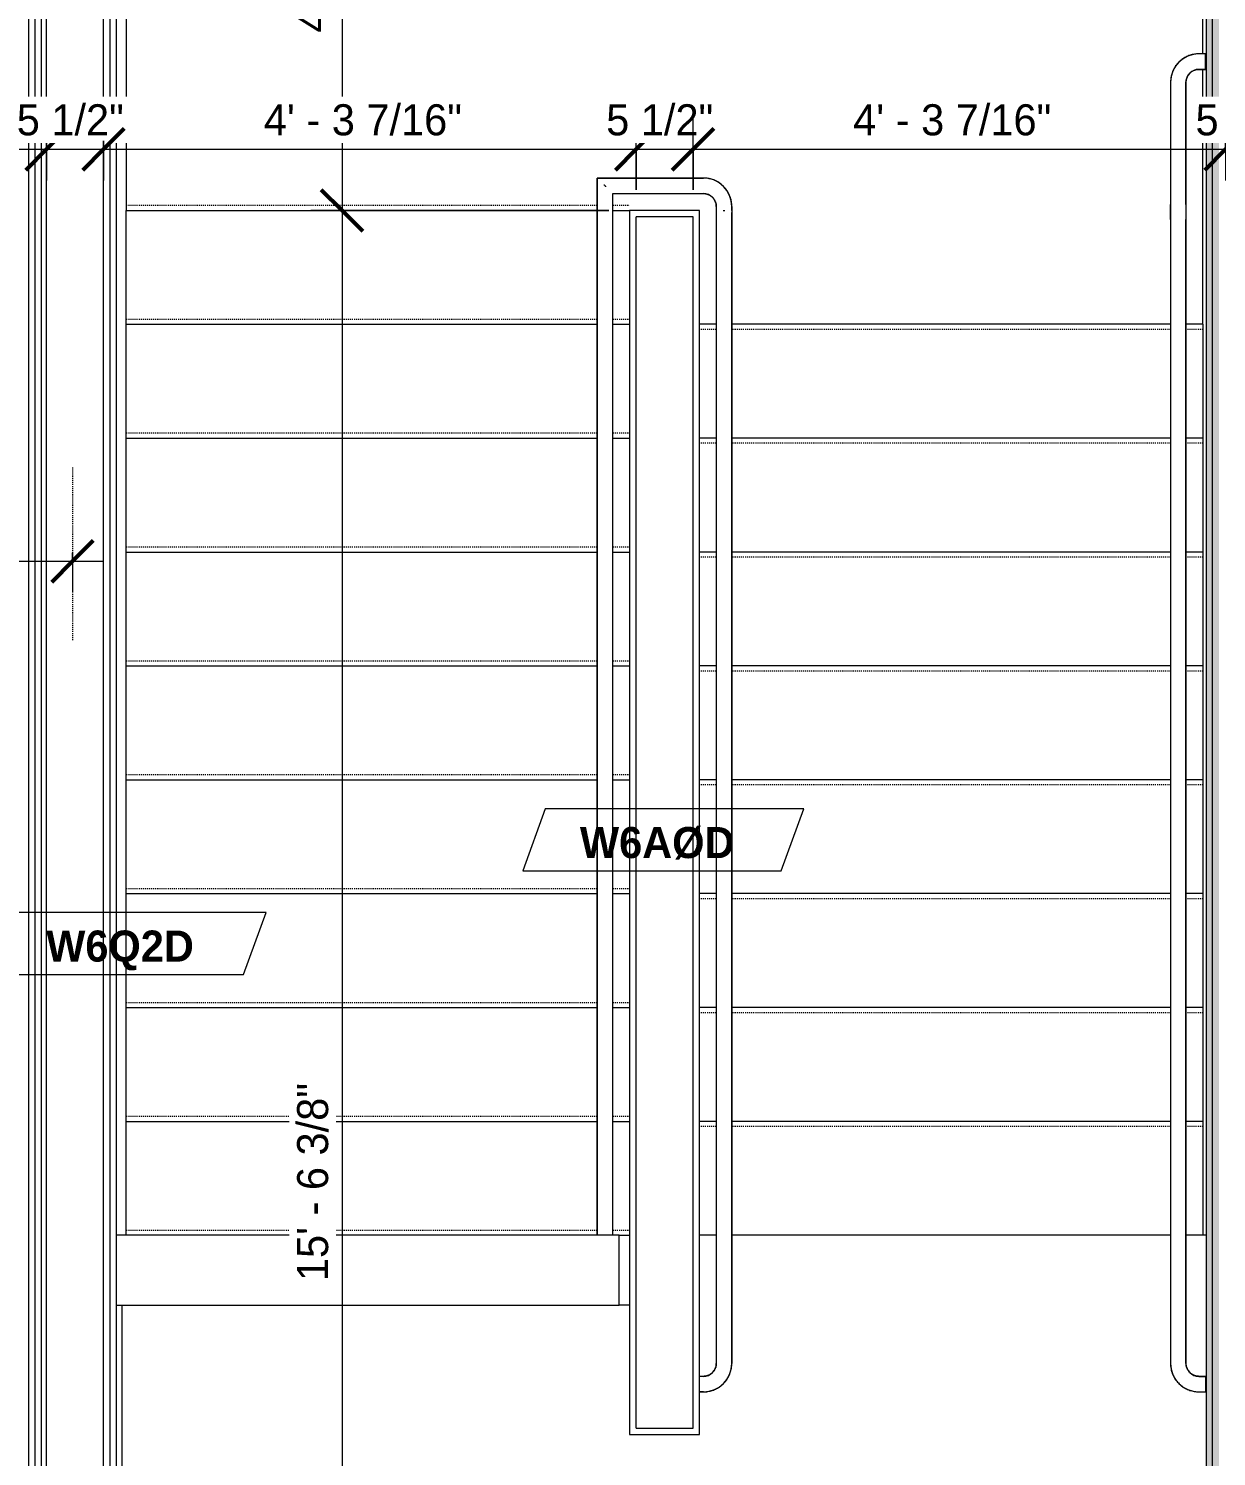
# Model space of a CAD drawing. Header units: inches. Extents: x -4058 to -1781, y 9814 to 12264.
# Drawn here: x -2641.7 to -2527, y 11908.8 to 12046.8 of the extents above; entities that cross this region are included whole.
import ezdxf

# ---------------------------------------------------------------- set-up
doc = ezdxf.new("R2010")
doc.units = ezdxf.units.IN
doc.header["$MEASUREMENT"] = 0
doc.linetypes.add('Dash 3_32_', pattern=[0.1875, 0.09375, -0.09375])
doc.linetypes.add('Overhead 1_16_', pattern=[0.101562, 0.0625, -0.039062])
for name, color, linetype, lineweight in [('0-1', 7, 'Continuous', 5), ('0-2', 7, 'Continuous', 9), ('A-ANNO-DIMS', 211, 'Continuous', 9), ('A-ANNO-DIMS-32', 211, 'Continuous', 9), ('A-DETL-1', 90, 'Dash 3_32_', 9), ('A-FLOR-1', 7, 'Continuous', 9), ('A-FLOR-HRAL-1', 7, 'Continuous', 9), ('A-WALL-1', 7, 'Continuous', 9), ('A-WALL-IDEN', 211, 'Continuous', 9), ('I-WALL-1', 1, 'Continuous', 18), ('I-WALL-2', 10, 'Continuous', 5), ('I-WALL-3', 7, 'Continuous', 9), ('Q-CASE-1', 7, 'Continuous', 9), ('S-STRS-1', 7, 'Continuous', 9), ('S-STRS-2', 7, 'Overhead 1_16_', 9)]:
    doc.layers.add(name, color=color, linetype=linetype, lineweight=lineweight)
doc.styles.add('Century Gothic', font='ufonts.com_century-gothic.ttf', dxfattribs={"height": 3})
doc.styles.add('Century Gothic_B', font='GOTHICB.TTF', dxfattribs={"height": 3})
doc.dimstyles.new('MARKETING_DIMENSION', dxfattribs={"dimscale": 12, "dimtxt": 3.132505, "dimasz": 0.333333, "dimexe": 0.25, "dimexo": 0.166667, "dimgap": 0.041667, "dimtad": 1, "dimdec": 4, "dimrnd": 0.0625, "dimzin": 3, "dimdsep": 46, "dimlunit": 4, "dimtxsty": 'Century Gothic', "dimblk1": 'OBLIQUE', "dimblk2": 'OBLIQUE', "dimsah": 1, "dimcen": 0.09, "dimdle": 0.25, "dimazin": 0, "dimtfac": 1, "dimtdec": 4, "dimtix": 1, "dimtmove": 0, "dimatfit": 3, "dimfxl": 1, "dimtvp": 1, "dimtfill": 1, "dimfrac": 2, "dimtolj": 1, "dimtzin": 0, "dimarcsym": 2})
doc.dimstyles.new('THE_DIMENSION_STRING_2', dxfattribs={"dimscale": 12, "dimtxt": 3.132505, "dimasz": 0.333333, "dimexe": 0.25, "dimexo": 0.166667, "dimgap": 0.041667, "dimtad": 1, "dimdec": 4, "dimrnd": 0.0625, "dimzin": 3, "dimdsep": 46, "dimlunit": 4, "dimtxsty": 'Century Gothic', "dimblk1": 'OBLIQUE', "dimblk2": 'OBLIQUE', "dimsah": 1, "dimcen": 0.09, "dimdle": 0.25, "dimazin": 0, "dimtfac": 1, "dimtdec": 4, "dimtix": 1, "dimtmove": 0, "dimatfit": 3, "dimfxl": 1, "dimtvp": 1, "dimtfill": 1, "dimfrac": 2, "dimtolj": 1, "dimtzin": 0, "dimarcsym": 2})
doc.dimstyles.new('THE_DIMENSION_STRING_4', dxfattribs={"dimscale": 12, "dimtxt": 3.132505, "dimasz": 0.333333, "dimexe": 0.25, "dimexo": 0.166667, "dimgap": 0.041667, "dimtad": 1, "dimdec": 4, "dimrnd": 0.0625, "dimzin": 3, "dimdsep": 46, "dimlunit": 4, "dimtxsty": 'Century Gothic', "dimblk1": 'OBLIQUE', "dimblk2": 'OBLIQUE', "dimsah": 1, "dimcen": 0.09, "dimdle": 0.25, "dimazin": 0, "dimtfac": 1, "dimtdec": 4, "dimtix": 1, "dimtmove": 0, "dimatfit": 3, "dimfxl": 1, "dimtvp": 1, "dimtfill": 1, "dimfrac": 2, "dimtolj": 1, "dimtzin": 0, "dimarcsym": 2})

# ---------------------------------------------------------------- blocks, each defined once
blk = doc.blocks.new('Top Rail Type - Top Rail_Internal_-2690360-UNITS PLANS - 3RD FLOOR')
at = {"layer": 'A-FLOR-HRAL-1'}
for p, q in [((-2586.81, 12032.31), (-2586.81, 12029.75)), ((-2576.56, 12032.31), (-2586.81, 12032.31)), ((-2585.31, 12029.75), (-2585.31, 12030.81)), ((-2585.31, 12030.81), (-2576.56, 12030.81)), ((-2586.81, 12029.1), (-2586.81, 11930.19)), ((-2585.31, 11930.19), (-2585.31, 12029.1)), ((-2575.31, 12029.56), (-2575.31, 12029.17)), ((-2575.31, 12028.98), (-2575.31, 12017.8)), ((-2573.81, 12029.17), (-2573.81, 12029.56)), ((-2573.81, 12017.8), (-2573.81, 12028.98)), ((-2575.31, 12017.8), (-2575.31, 11930.28)), ((-2573.81, 11930.28), (-2573.81, 12017.8)), ((-2575.31, 11929.63), (-2575.31, 11917.81)), ((-2573.81, 11917.81), (-2573.81, 11929.63)), ((-2576.56, 11916.56), (-2576.94, 11916.56)), ((-2576.94, 11915.06), (-2576.56, 11915.06))]:
    blk.add_line(p, q, dxfattribs=at)
at = {"layer": 'A-FLOR-HRAL-1', "flags": 128}
for points in [[(-2573.81, 12029.56), (-2573.81, 12029.67), (-2573.82, 12029.78), (-2573.83, 12029.89), (-2573.85, 12030), (-2573.87, 12030.11), (-2573.89, 12030.22), (-2573.92, 12030.32), (-2573.95, 12030.43), (-2573.99, 12030.53), (-2574.03, 12030.64), (-2574.07, 12030.74), (-2574.12, 12030.83), (-2574.17, 12030.93), (-2574.23, 12031.03), (-2574.29, 12031.12), (-2574.36, 12031.21), (-2574.42, 12031.29), (-2574.49, 12031.38), (-2574.57, 12031.46), (-2574.65, 12031.54), (-2574.73, 12031.61), (-2574.81, 12031.68), (-2574.9, 12031.75), (-2574.98, 12031.82), (-2575.08, 12031.88), (-2575.17, 12031.94), (-2575.27, 12031.99), (-2575.36, 12032.04), (-2575.46, 12032.09), (-2575.56, 12032.13), (-2575.67, 12032.17), (-2575.77, 12032.2), (-2575.88, 12032.23), (-2575.99, 12032.25), (-2576.09, 12032.27), (-2576.2, 12032.29), (-2576.31, 12032.3), (-2576.42, 12032.31), (-2576.53, 12032.31), (-2576.56, 12032.31)], [(-2576.56, 12030.81), (-2576.51, 12030.81), (-2576.46, 12030.81), (-2576.41, 12030.81), (-2576.36, 12030.8), (-2576.31, 12030.79), (-2576.26, 12030.78), (-2576.22, 12030.77), (-2576.17, 12030.75), (-2576.12, 12030.73), (-2576.07, 12030.72), (-2576.03, 12030.7), (-2575.98, 12030.67), (-2575.94, 12030.65), (-2575.9, 12030.62), (-2575.86, 12030.6), (-2575.81, 12030.57), (-2575.78, 12030.54), (-2575.74, 12030.5), (-2575.7, 12030.47), (-2575.66, 12030.44), (-2575.63, 12030.4), (-2575.6, 12030.36), (-2575.57, 12030.32), (-2575.54, 12030.28), (-2575.51, 12030.24), (-2575.48, 12030.2), (-2575.46, 12030.15), (-2575.44, 12030.11), (-2575.42, 12030.06), (-2575.4, 12030.02), (-2575.38, 12029.97), (-2575.36, 12029.92), (-2575.35, 12029.87), (-2575.34, 12029.83), (-2575.33, 12029.78), (-2575.32, 12029.73), (-2575.32, 12029.68), (-2575.31, 12029.63), (-2575.31, 12029.58), (-2575.31, 12029.56)], [(-2586.81, 12029.75), (-2586.81, 12029.7), (-2586.81, 12029.65), (-2586.81, 12029.6), (-2586.81, 12029.55), (-2586.81, 12029.5), (-2586.81, 12029.45), (-2586.81, 12029.4), (-2586.81, 12029.36), (-2586.81, 12029.31), (-2586.81, 12029.26), (-2586.81, 12029.22), (-2586.81, 12029.17), (-2586.81, 12029.13), (-2586.81, 12029.1)], [(-2585.31, 12029.1), (-2585.31, 12029.14), (-2585.31, 12029.19), (-2585.31, 12029.23), (-2585.31, 12029.28), (-2585.31, 12029.33), (-2585.31, 12029.37), (-2585.31, 12029.42), (-2585.31, 12029.47), (-2585.31, 12029.52), (-2585.31, 12029.57), (-2585.31, 12029.62), (-2585.31, 12029.67), (-2585.31, 12029.72), (-2585.31, 12029.75)], [(-2575.31, 11930.28), (-2575.31, 11930.24), (-2575.31, 11930.19), (-2575.31, 11930.15), (-2575.31, 11930.1), (-2575.31, 11930.05), (-2575.31, 11930.01), (-2575.31, 11929.96), (-2575.31, 11929.91), (-2575.31, 11929.86), (-2575.31, 11929.81), (-2575.31, 11929.76), (-2575.31, 11929.71), (-2575.31, 11929.66), (-2575.31, 11929.63)], [(-2573.81, 11929.63), (-2573.81, 11929.68), (-2573.81, 11929.73), (-2573.81, 11929.78), (-2573.81, 11929.83), (-2573.81, 11929.88), (-2573.81, 11929.93), (-2573.81, 11929.97), (-2573.81, 11930.02), (-2573.81, 11930.07), (-2573.81, 11930.12), (-2573.81, 11930.16), (-2573.81, 11930.21), (-2573.81, 11930.25), (-2573.81, 11930.28)], [(-2576.56, 11915.06), (-2576.45, 11915.07), (-2576.34, 11915.07), (-2576.23, 11915.08), (-2576.12, 11915.1), (-2576.01, 11915.12), (-2575.91, 11915.14), (-2575.8, 11915.17), (-2575.7, 11915.2), (-2575.59, 11915.24), (-2575.49, 11915.28), (-2575.39, 11915.33), (-2575.29, 11915.38), (-2575.19, 11915.43), (-2575.1, 11915.48), (-2575.01, 11915.54), (-2574.92, 11915.61), (-2574.83, 11915.68), (-2574.75, 11915.75), (-2574.67, 11915.82), (-2574.59, 11915.9), (-2574.51, 11915.98), (-2574.44, 11916.06), (-2574.37, 11916.15), (-2574.31, 11916.24), (-2574.25, 11916.33), (-2574.19, 11916.42), (-2574.14, 11916.52), (-2574.09, 11916.62), (-2574.04, 11916.72), (-2574, 11916.82), (-2573.96, 11916.92), (-2573.93, 11917.03), (-2573.9, 11917.13), (-2573.87, 11917.24), (-2573.85, 11917.35), (-2573.83, 11917.46), (-2573.82, 11917.57), (-2573.81, 11917.67), (-2573.81, 11917.78), (-2573.81, 11917.81)], [(-2575.31, 11917.81), (-2575.31, 11917.76), (-2575.32, 11917.71), (-2575.32, 11917.66), (-2575.33, 11917.62), (-2575.34, 11917.57), (-2575.35, 11917.52), (-2575.36, 11917.47), (-2575.37, 11917.42), (-2575.39, 11917.37), (-2575.41, 11917.33), (-2575.43, 11917.28), (-2575.45, 11917.24), (-2575.48, 11917.19), (-2575.5, 11917.15), (-2575.53, 11917.11), (-2575.56, 11917.07), (-2575.59, 11917.03), (-2575.62, 11916.99), (-2575.66, 11916.95), (-2575.69, 11916.92), (-2575.73, 11916.88), (-2575.76, 11916.85), (-2575.8, 11916.82), (-2575.84, 11916.79), (-2575.89, 11916.76), (-2575.93, 11916.74), (-2575.97, 11916.71), (-2576.02, 11916.69), (-2576.06, 11916.67), (-2576.11, 11916.65), (-2576.16, 11916.63), (-2576.2, 11916.62), (-2576.25, 11916.6), (-2576.3, 11916.59), (-2576.35, 11916.58), (-2576.4, 11916.58), (-2576.45, 11916.57), (-2576.5, 11916.57), (-2576.55, 11916.56), (-2576.56, 11916.56)]]:
    blk.add_lwpolyline(points, dxfattribs=at)
at = {"layer": 'A-FLOR-HRAL-1'}
blk.add_open_spline([(-2585.97, 12031.47), (-2585.98, 12031.49), (-2586.01, 12031.52), (-2586.06, 12031.56), (-2586.11, 12031.61), (-2586.14, 12031.64), (-2586.15, 12031.66)], degree=3, knots=[0.46086968, 0.46086968, 0.46086968, 0.46086968, 0.47916667, 0.5, 0.52083333, 0.53913032, 0.53913032, 0.53913032, 0.53913032], dxfattribs=at)
blk.add_open_spline([(-2574.64, 12029.19), (-2574.61, 12029.19), (-2574.56, 12029.19), (-2574.51, 12029.19), (-2574.48, 12029.19)], degree=3, dxfattribs=at)
blk = doc.blocks.new('Top Rail Type - Top Rail_Internal_-V1-UNITS PLANS - 3RD FLOOR')
at = {"layer": 'A-FLOR-HRAL-1'}
for p, q in [((-2586.81, 12032.31), (-2576.56, 12032.31)), ((-2586.81, 12029.75), (-2586.81, 12032.31)), ((-2585.31, 12030.81), (-2576.56, 12030.81)), ((-2585.31, 12029.75), (-2585.31, 12030.81)), ((-2586.81, 12028.71), (-2586.81, 12029.75)), ((-2585.31, 12028.71), (-2585.31, 12029.75)), ((-2575.31, 12029.56), (-2575.31, 12029.19)), ((-2575.31, 12029.19), (-2575.31, 11930.67)), ((-2573.81, 12029.56), (-2573.81, 12029.19)), ((-2573.81, 12029.19), (-2573.81, 11930.67)), ((-2586.81, 11930.19), (-2586.81, 12028.71)), ((-2585.31, 11930.19), (-2585.31, 12028.71)), ((-2575.31, 11930.67), (-2575.31, 11929.63)), ((-2575.31, 11929.63), (-2575.31, 11917.81)), ((-2573.81, 11930.67), (-2573.81, 11929.63)), ((-2573.81, 11929.63), (-2573.81, 11917.81)), ((-2576.56, 11916.56), (-2576.94, 11916.56)), ((-2576.56, 11915.06), (-2576.94, 11915.06))]:
    blk.add_line(p, q, dxfattribs=at)
for centre, radius, start, end in [((-2576.56, 12029.56), 2.75, 0, 90), ((-2576.56, 12029.56), 1.25, 0, 90), ((-2576.56, 11917.81), 1.25, 270, 0), ((-2576.56, 11917.81), 2.75, 270, 0)]:
    blk.add_arc(centre, radius, start, end, dxfattribs=at)
blk = doc.blocks.new('Top Rail Type - Top Rail_Internal_-2690362-UNITS PLANS - 3RD FLOOR')
at = {"layer": 'A-FLOR-HRAL-1'}
for p, q in [((-2528.06, 12044.31), (-2528.69, 12044.31)), ((-2528.69, 12042.81), (-2528.06, 12042.81)), ((-2528.06, 12043.66), (-2528.06, 12043.47)), ((-2531.44, 12041.56), (-2531.44, 12029.75)), ((-2529.94, 12029.75), (-2529.94, 12041.56)), ((-2531.44, 12028.32), (-2531.44, 12017.8)), ((-2529.94, 12017.8), (-2529.94, 12028.32)), ((-2531.44, 12017.8), (-2531.44, 11930.28)), ((-2529.94, 11930.28), (-2529.94, 12017.8)), ((-2531.44, 11929.63), (-2531.44, 11917.81)), ((-2529.94, 11917.81), (-2529.94, 11929.63)), ((-2528.06, 11916.56), (-2528.69, 11916.56)), ((-2528.06, 11915.91), (-2528.06, 11915.72)), ((-2528.69, 11915.06), (-2528.06, 11915.06))]:
    blk.add_line(p, q, dxfattribs=at)
at = {"layer": 'A-FLOR-HRAL-1', "flags": 128}
for points in [[(-2528.69, 12044.31), (-2528.8, 12044.31), (-2528.91, 12044.31), (-2529.02, 12044.29), (-2529.12, 12044.28), (-2529.23, 12044.26), (-2529.34, 12044.24), (-2529.45, 12044.21), (-2529.55, 12044.17), (-2529.65, 12044.14), (-2529.76, 12044.1), (-2529.86, 12044.05), (-2529.96, 12044), (-2530.05, 12043.95), (-2530.15, 12043.89), (-2530.24, 12043.83), (-2530.33, 12043.77), (-2530.42, 12043.7), (-2530.5, 12043.63), (-2530.58, 12043.56), (-2530.66, 12043.48), (-2530.73, 12043.4), (-2530.81, 12043.32), (-2530.87, 12043.23), (-2530.94, 12043.14), (-2531, 12043.05), (-2531.06, 12042.96), (-2531.11, 12042.86), (-2531.16, 12042.76), (-2531.21, 12042.66), (-2531.25, 12042.56), (-2531.29, 12042.46), (-2531.32, 12042.35), (-2531.35, 12042.25), (-2531.38, 12042.14), (-2531.4, 12042.03), (-2531.41, 12041.92), (-2531.42, 12041.81), (-2531.43, 12041.7), (-2531.44, 12041.59), (-2531.44, 12041.56)], [(-2529.94, 12041.56), (-2529.94, 12041.61), (-2529.93, 12041.66), (-2529.93, 12041.71), (-2529.92, 12041.76), (-2529.91, 12041.81), (-2529.9, 12041.86), (-2529.89, 12041.91), (-2529.87, 12041.96), (-2529.86, 12042), (-2529.84, 12042.05), (-2529.82, 12042.1), (-2529.79, 12042.14), (-2529.77, 12042.19), (-2529.75, 12042.23), (-2529.72, 12042.27), (-2529.69, 12042.31), (-2529.66, 12042.35), (-2529.63, 12042.39), (-2529.59, 12042.43), (-2529.56, 12042.46), (-2529.52, 12042.5), (-2529.48, 12042.53), (-2529.44, 12042.56), (-2529.4, 12042.59), (-2529.36, 12042.62), (-2529.32, 12042.64), (-2529.28, 12042.67), (-2529.23, 12042.69), (-2529.19, 12042.71), (-2529.14, 12042.73), (-2529.09, 12042.75), (-2529.04, 12042.76), (-2529, 12042.78), (-2528.95, 12042.79), (-2528.9, 12042.8), (-2528.85, 12042.8), (-2528.8, 12042.81), (-2528.75, 12042.81), (-2528.7, 12042.81), (-2528.69, 12042.81)], [(-2531.44, 12028.32), (-2531.44, 12028.42), (-2531.44, 12028.51), (-2531.44, 12028.61), (-2531.44, 12028.71), (-2531.44, 12028.82), (-2531.44, 12028.92), (-2531.44, 12029.03), (-2531.44, 12029.13), (-2531.44, 12029.24), (-2531.44, 12029.35), (-2531.44, 12029.46), (-2531.44, 12029.57), (-2531.44, 12029.68), (-2531.44, 12029.75)], [(-2529.94, 12029.75), (-2529.94, 12029.64), (-2529.94, 12029.53), (-2529.94, 12029.42), (-2529.94, 12029.31), (-2529.94, 12029.2), (-2529.94, 12029.1), (-2529.94, 12028.99), (-2529.94, 12028.89), (-2529.94, 12028.78), (-2529.94, 12028.68), (-2529.94, 12028.58), (-2529.94, 12028.48), (-2529.94, 12028.38), (-2529.94, 12028.32)], [(-2531.44, 11930.28), (-2531.44, 11930.24), (-2531.44, 11930.19), (-2531.44, 11930.15), (-2531.44, 11930.1), (-2531.44, 11930.05), (-2531.44, 11930.01), (-2531.44, 11929.96), (-2531.44, 11929.91), (-2531.44, 11929.86), (-2531.44, 11929.81), (-2531.44, 11929.76), (-2531.44, 11929.71), (-2531.44, 11929.66), (-2531.44, 11929.63)], [(-2529.94, 11929.63), (-2529.94, 11929.68), (-2529.94, 11929.73), (-2529.94, 11929.78), (-2529.94, 11929.83), (-2529.94, 11929.88), (-2529.94, 11929.93), (-2529.94, 11929.97), (-2529.94, 11930.02), (-2529.94, 11930.07), (-2529.94, 11930.12), (-2529.94, 11930.16), (-2529.94, 11930.21), (-2529.94, 11930.25), (-2529.94, 11930.28)], [(-2531.44, 11917.81), (-2531.43, 11917.7), (-2531.43, 11917.59), (-2531.42, 11917.49), (-2531.4, 11917.38), (-2531.38, 11917.27), (-2531.36, 11917.16), (-2531.33, 11917.05), (-2531.3, 11916.95), (-2531.26, 11916.85), (-2531.22, 11916.74), (-2531.17, 11916.64), (-2531.13, 11916.54), (-2531.07, 11916.45), (-2531.02, 11916.35), (-2530.96, 11916.26), (-2530.89, 11916.17), (-2530.82, 11916.09), (-2530.75, 11916), (-2530.68, 11915.92), (-2530.6, 11915.84), (-2530.52, 11915.77), (-2530.44, 11915.69), (-2530.35, 11915.63), (-2530.26, 11915.56), (-2530.17, 11915.5), (-2530.08, 11915.44), (-2529.98, 11915.39), (-2529.88, 11915.34), (-2529.78, 11915.29), (-2529.68, 11915.25), (-2529.58, 11915.21), (-2529.47, 11915.18), (-2529.37, 11915.15), (-2529.26, 11915.13), (-2529.15, 11915.1), (-2529.04, 11915.09), (-2528.94, 11915.08), (-2528.83, 11915.07), (-2528.72, 11915.06), (-2528.69, 11915.06)], [(-2528.69, 11916.56), (-2528.74, 11916.57), (-2528.79, 11916.57), (-2528.84, 11916.57), (-2528.89, 11916.58), (-2528.93, 11916.59), (-2528.98, 11916.6), (-2529.03, 11916.61), (-2529.08, 11916.63), (-2529.13, 11916.64), (-2529.17, 11916.66), (-2529.22, 11916.68), (-2529.26, 11916.71), (-2529.31, 11916.73), (-2529.35, 11916.76), (-2529.39, 11916.78), (-2529.43, 11916.81), (-2529.47, 11916.84), (-2529.51, 11916.87), (-2529.55, 11916.91), (-2529.58, 11916.94), (-2529.62, 11916.98), (-2529.65, 11917.02), (-2529.68, 11917.06), (-2529.71, 11917.1), (-2529.74, 11917.14), (-2529.76, 11917.18), (-2529.79, 11917.23), (-2529.81, 11917.27), (-2529.83, 11917.32), (-2529.85, 11917.36), (-2529.87, 11917.41), (-2529.88, 11917.46), (-2529.9, 11917.5), (-2529.91, 11917.55), (-2529.92, 11917.6), (-2529.93, 11917.65), (-2529.93, 11917.7), (-2529.93, 11917.75), (-2529.94, 11917.8), (-2529.94, 11917.81)]]:
    blk.add_lwpolyline(points, dxfattribs=at)
blk = doc.blocks.new('Top Rail Type - Top Rail_Internal_-V4-UNITS PLANS - 3RD FLOOR')
at = {"layer": 'A-FLOR-HRAL-1'}
for p, q in [((-2528.06, 12044.31), (-2528.69, 12044.31)), ((-2528.06, 12042.81), (-2528.06, 12044.31)), ((-2528.06, 12042.81), (-2528.69, 12042.81)), ((-2531.44, 12041.56), (-2531.44, 12029.75)), ((-2529.94, 12041.56), (-2529.94, 12029.75)), ((-2531.44, 12029.75), (-2531.44, 12028.71)), ((-2529.94, 12029.75), (-2529.94, 12028.71)), ((-2531.44, 12028.71), (-2531.44, 11930.67)), ((-2529.94, 12028.71), (-2529.94, 11930.67)), ((-2531.44, 11930.67), (-2531.44, 11929.63)), ((-2531.44, 11929.63), (-2531.44, 11917.81)), ((-2529.94, 11930.67), (-2529.94, 11929.63)), ((-2529.94, 11929.63), (-2529.94, 11917.81)), ((-2528.69, 11916.56), (-2528.06, 11916.56)), ((-2528.06, 11916.56), (-2528.06, 11915.06)), ((-2528.69, 11915.06), (-2528.06, 11915.06))]:
    blk.add_line(p, q, dxfattribs=at)
for centre, radius, start, end in [((-2528.69, 12041.56), 2.75, 90, 180), ((-2528.69, 12041.56), 1.25, 90, 180), ((-2528.69, 11917.81), 2.75, 180, 270), ((-2528.69, 11917.81), 1.25, 180, 270)]:
    blk.add_arc(centre, radius, start, end, dxfattribs=at)
blk = doc.blocks.new('top of stairs parapet wall1 - top of stairs parapet wall-2378403-UNITS PLANS - 3RD FLOOR')
at = {"layer": 'Q-CASE-1'}
for p, q in [((-2583.7, 10168.59), (-2632.25, 10168.59)), ((-2583.7, 10161.84), (-2583.7, 10168.59)), ((-2632.25, 10161.84), (-2583.7, 10161.84))]:
    blk.add_line(p, q, dxfattribs=at)
blk = doc.blocks.new('CTR - 1st Phase -Stairs _ Elevators_rvt-1-UNITS PLANS - 3RD FLOOR')
at = {"layer": 'I-WALL-1'}
blk.add_hatch(color=256, dxfattribs=at).paths.add_polyline_path([(-2528, 11844.06), (-2527.37, 11844.06), (-2527.37, 12081.69), (-2528, 12081.69), (-2528, 11847.92)], flags=0)
at = {"layer": 'I-WALL-2'}
blk.add_hatch(color=256, dxfattribs=at).paths.add_polyline_path([(-2526.75, 11843.44), (-2526.75, 12081.69), (-2527.37, 12081.69), (-2527.37, 11843.44)], flags=0)
at = {"layer": 'A-FLOR-1'}
for p, q in [((-2575.31, 11930.19), (-2576.94, 11930.19)), ((-2531.44, 11930.19), (-2573.81, 11930.19)), ((-2528, 11930.19), (-2529.94, 11930.19)), ((-2632.75, 11923.44), (-2632.75, 11844.57))]:
    blk.add_line(p, q, dxfattribs=at)
at = {"layer": 'A-WALL-1'}
for p, q in [((-2641.12, 11836.19), (-2641.12, 12081.69)), ((-2640.5, 11836.81), (-2640.5, 12081.69)), ((-2640, 11837.31), (-2640, 12081.69)), ((-2634.5, 11842.81), (-2634.5, 12081.69)), ((-2633.87, 11843.44), (-2633.87, 12081.69)), ((-2527.37, 11844.06), (-2527.37, 12081.69)), ((-2583.06, 11911.56), (-2583.06, 12028.56)), ((-2577.56, 12028.56), (-2583.06, 12028.56)), ((-2577.56, 11911.56), (-2577.56, 12028.56)), ((-2583.06, 11911.56), (-2577.56, 11911.56))]:
    blk.add_line(p, q, dxfattribs=at)
at = {"layer": 'I-WALL-3'}
for p, q in [((-2641.75, 12081.69), (-2641.75, 11835.56)), ((-2633.25, 11844.06), (-2633.25, 12081.69)), ((-2528, 12081.69), (-2528, 11844.06)), ((-2583.69, 12029.19), (-2583.69, 11910.94)), ((-2583.06, 12029.19), (-2583.69, 12029.19)), ((-2577.56, 12029.19), (-2583.06, 12029.19)), ((-2576.94, 12029.19), (-2577.56, 12029.19)), ((-2576.94, 11910.94), (-2576.94, 12029.19)), ((-2584.7, 11930.19), (-2583.69, 11930.19)), ((-2583.69, 11923.44), (-2584.7, 11923.44)), ((-2583.69, 11910.94), (-2583.06, 11910.94)), ((-2583.06, 11910.94), (-2577.56, 11910.94)), ((-2577.56, 11910.94), (-2576.94, 11910.94))]:
    blk.add_line(p, q, dxfattribs=at)
at = {"layer": 'S-STRS-1'}
for p, q in [((-2632.31, 12081.06), (-2632.31, 12029.19)), ((-2528.31, 12044.31), (-2528.31, 12081.06)), ((-2528.31, 12018.19), (-2528.31, 12042.81)), ((-2632.31, 12029.19), (-2586.81, 12029.19)), ((-2632.31, 12018.19), (-2632.31, 12029.19)), ((-2585.31, 12029.19), (-2583.69, 12029.19)), ((-2632.31, 12007.19), (-2632.31, 12018.19)), ((-2632.31, 12018.19), (-2586.81, 12018.19)), ((-2585.31, 12018.19), (-2583.69, 12018.19)), ((-2575.31, 12018.19), (-2576.94, 12018.19)), ((-2531.44, 12018.19), (-2573.81, 12018.19)), ((-2528.31, 12018.19), (-2529.94, 12018.19)), ((-2528.31, 12018.19), (-2528.31, 12007.19)), ((-2632.31, 11996.19), (-2632.31, 12007.19)), ((-2632.31, 12007.19), (-2586.81, 12007.19)), ((-2585.31, 12007.19), (-2583.69, 12007.19)), ((-2575.31, 12007.19), (-2576.94, 12007.19)), ((-2531.44, 12007.19), (-2573.81, 12007.19)), ((-2528.31, 12007.19), (-2529.94, 12007.19)), ((-2528.31, 12007.19), (-2528.31, 11996.19)), ((-2632.31, 11985.19), (-2632.31, 11996.19)), ((-2632.31, 11996.19), (-2586.81, 11996.19)), ((-2585.31, 11996.19), (-2583.69, 11996.19)), ((-2575.31, 11996.19), (-2576.94, 11996.19)), ((-2531.44, 11996.19), (-2573.81, 11996.19)), ((-2528.31, 11996.19), (-2529.94, 11996.19)), ((-2528.31, 11996.19), (-2528.31, 11985.19)), ((-2632.31, 11974.19), (-2632.31, 11985.19)), ((-2632.31, 11985.19), (-2586.81, 11985.19)), ((-2585.31, 11985.19), (-2583.69, 11985.19)), ((-2575.31, 11985.19), (-2576.94, 11985.19)), ((-2531.44, 11985.19), (-2573.81, 11985.19)), ((-2528.31, 11985.19), (-2529.94, 11985.19)), ((-2528.31, 11985.19), (-2528.31, 11974.19)), ((-2632.31, 11963.19), (-2632.31, 11974.19)), ((-2632.31, 11974.19), (-2586.81, 11974.19)), ((-2585.31, 11974.19), (-2583.69, 11974.19)), ((-2575.31, 11974.19), (-2576.94, 11974.19)), ((-2531.44, 11974.19), (-2573.81, 11974.19)), ((-2528.31, 11974.19), (-2529.94, 11974.19)), ((-2528.31, 11974.19), (-2528.31, 11963.19)), ((-2632.31, 11952.19), (-2632.31, 11963.19)), ((-2632.31, 11963.19), (-2586.81, 11963.19)), ((-2585.31, 11963.19), (-2583.69, 11963.19)), ((-2575.31, 11963.19), (-2576.94, 11963.19)), ((-2531.44, 11963.19), (-2573.81, 11963.19)), ((-2528.31, 11963.19), (-2529.94, 11963.19)), ((-2528.31, 11963.19), (-2528.31, 11952.19)), ((-2632.31, 11941.19), (-2632.31, 11952.19)), ((-2632.31, 11952.19), (-2586.81, 11952.19)), ((-2585.31, 11952.19), (-2583.69, 11952.19)), ((-2575.31, 11952.19), (-2576.94, 11952.19)), ((-2531.44, 11952.19), (-2573.81, 11952.19)), ((-2528.31, 11952.19), (-2529.94, 11952.19)), ((-2528.31, 11952.19), (-2528.31, 11941.19)), ((-2632.31, 11930.19), (-2632.31, 11941.19)), ((-2632.31, 11941.19), (-2586.81, 11941.19)), ((-2585.31, 11941.19), (-2583.69, 11941.19)), ((-2575.31, 11941.19), (-2576.94, 11941.19)), ((-2531.44, 11941.19), (-2573.81, 11941.19)), ((-2528.31, 11941.19), (-2529.94, 11941.19)), ((-2528.31, 11941.19), (-2528.31, 11930.19))]:
    blk.add_line(p, q, dxfattribs=at)
at = {"layer": 'S-STRS-2'}
for p, q in [((-2632.31, 12029.69), (-2586.81, 12029.69)), ((-2585.31, 12029.69), (-2583.69, 12029.69)), ((-2632.31, 12018.69), (-2586.81, 12018.69)), ((-2585.31, 12018.69), (-2583.69, 12018.69)), ((-2575.31, 12017.69), (-2576.94, 12017.69)), ((-2531.44, 12017.69), (-2573.81, 12017.69)), ((-2528.31, 12017.69), (-2529.94, 12017.69)), ((-2632.31, 12007.69), (-2586.81, 12007.69)), ((-2585.31, 12007.69), (-2583.69, 12007.69)), ((-2575.31, 12006.69), (-2576.94, 12006.69)), ((-2531.44, 12006.69), (-2573.81, 12006.69)), ((-2528.31, 12006.69), (-2529.94, 12006.69)), ((-2632.31, 11996.69), (-2586.81, 11996.69)), ((-2585.31, 11996.69), (-2583.69, 11996.69)), ((-2575.31, 11995.69), (-2576.94, 11995.69)), ((-2531.44, 11995.69), (-2573.81, 11995.69)), ((-2528.31, 11995.69), (-2529.94, 11995.69)), ((-2632.31, 11985.69), (-2586.81, 11985.69)), ((-2585.31, 11985.69), (-2583.69, 11985.69)), ((-2575.31, 11984.69), (-2576.94, 11984.69)), ((-2531.44, 11984.69), (-2573.81, 11984.69)), ((-2528.31, 11984.69), (-2529.94, 11984.69)), ((-2632.31, 11974.69), (-2586.81, 11974.69)), ((-2585.31, 11974.69), (-2583.69, 11974.69)), ((-2575.31, 11973.69), (-2576.94, 11973.69)), ((-2531.44, 11973.69), (-2573.81, 11973.69)), ((-2528.31, 11973.69), (-2529.94, 11973.69)), ((-2632.31, 11963.69), (-2586.81, 11963.69)), ((-2585.31, 11963.69), (-2583.69, 11963.69)), ((-2575.31, 11962.69), (-2576.94, 11962.69)), ((-2531.44, 11962.69), (-2573.81, 11962.69)), ((-2528.31, 11962.69), (-2529.94, 11962.69)), ((-2632.31, 11952.69), (-2586.81, 11952.69)), ((-2585.31, 11952.69), (-2583.69, 11952.69)), ((-2575.31, 11951.69), (-2576.94, 11951.69)), ((-2531.44, 11951.69), (-2573.81, 11951.69)), ((-2528.31, 11951.69), (-2529.94, 11951.69)), ((-2632.31, 11941.69), (-2586.81, 11941.69)), ((-2585.31, 11941.69), (-2583.69, 11941.69)), ((-2575.31, 11940.69), (-2576.94, 11940.69)), ((-2531.44, 11940.69), (-2573.81, 11940.69)), ((-2528.31, 11940.69), (-2529.94, 11940.69)), ((-2632.31, 11930.69), (-2586.81, 11930.69)), ((-2585.31, 11930.69), (-2583.69, 11930.69))]:
    blk.add_line(p, q, dxfattribs=at)
at = {"layer": '0-2'}
for name, p in [('Top Rail Type - Top Rail_Internal_-2690362-UNITS PLANS - 3RD FLOOR', (0, 0)), ('Top Rail Type - Top Rail_Internal_-V4-UNITS PLANS - 3RD FLOOR', (0, 0)), ('Top Rail Type - Top Rail_Internal_-2690360-UNITS PLANS - 3RD FLOOR', (0, 0)), ('Top Rail Type - Top Rail_Internal_-V1-UNITS PLANS - 3RD FLOOR', (0, 0)), ('top of stairs parapet wall1 - top of stairs parapet wall-2378403-UNITS PLANS - 3RD FLOOR', (-1, 1761.6))]:
    blk.add_blockref(name, p, dxfattribs=at)
blk = doc.blocks.new('Wall Tag - Arch Wall-3956453-UNITS PLANS - 3RD FLOOR')
at = {"layer": 'A-WALL-IDEN'}
for p, q in [((-0.3561, 0.0937), (-0.4244, -0.0937)), ((0.4244, 0.0937), (-0.3561, 0.0937)), ((0.3561, -0.0937), (0.4244, 0.0937)), ((-0.4244, -0.0937), (0.3561, -0.0937))]:
    blk.add_line(p, q, dxfattribs=at)
blk = doc.blocks.new('DIMBLOCK288-UNITS PLANS - 3RD FLOOR')
at = {"layer": 'A-ANNO-DIMS-32', "lineweight": 50}
for p, q in [((-2611.47, 12081.69), (-2613.47, 12083.69)), ((-2611.47, 12081.69), (-2609.47, 12079.69)), ((-2611.47, 12029.19), (-2613.47, 12031.19)), ((-2611.47, 12029.19), (-2609.47, 12027.19))]:
    blk.add_line(p, q, dxfattribs=at)
at = {"layer": 'A-ANNO-DIMS-32'}
for p, q in [((-2610.64, 12081.69), (-2614.47, 12081.69)), ((-2611.47, 12081.69), (-2611.47, 12029.19)), ((-2611.47, 12081.69), (-2610.64, 12081.69)), ((-2585.69, 12029.19), (-2614.47, 12029.19)), ((-2611.47, 12029.19), (-2585.69, 12029.19))]:
    blk.add_line(p, q, dxfattribs=at)
at = {"layer": 'A-ANNO-DIMS-32', "color": 0, "insert": (-2615.81, 12046.37), "char_height": 3, "width": 21.7784, "attachment_point": 1, "rotation": 90, "line_spacing_factor": 0.984502, "style": 'Century Gothic', "bg_fill": 3, "box_fill_scale": 1.25, "bg_fill_color": 256, "bg_fill_true_color": 13158600, "bg_fill_transparency": 0}
blk.add_mtext('4\' - 4 1/2"', dxfattribs=at)
blk = doc.blocks.new('_Oblique')
at = {"color": 0, "linetype": 'ByBlock', "lineweight": -2}
blk.add_line((-0.5, -0.5), (0.5, 0.5), dxfattribs=at)
blk = doc.blocks.new('DIMBLOCK289-UNITS PLANS - 3RD FLOOR')
at = {"layer": 'A-ANNO-DIMS-32', "lineweight": 50}
for p, q in [((-2611.47, 12029.19), (-2613.47, 12031.19)), ((-2611.47, 12029.19), (-2609.47, 12027.19)), ((-2611.47, 11842.81), (-2613.47, 11844.81)), ((-2611.47, 11842.81), (-2609.47, 11840.81))]:
    blk.add_line(p, q, dxfattribs=at)
at = {"layer": 'A-ANNO-DIMS-32'}
for p, q in [((-2585.69, 12029.19), (-2614.47, 12029.19)), ((-2611.47, 12029.19), (-2611.47, 11842.81)), ((-2611.47, 12029.19), (-2585.69, 12029.19)), ((-2610.64, 11842.81), (-2614.47, 11842.81)), ((-2611.47, 11842.81), (-2610.64, 11842.81))]:
    blk.add_line(p, q, dxfattribs=at)
at = {"layer": 'A-ANNO-DIMS-32', "color": 0, "insert": (-2615.81, 11925.76), "char_height": 3, "width": 24.5827, "attachment_point": 1, "rotation": 90, "line_spacing_factor": 0.984502, "style": 'Century Gothic', "bg_fill": 3, "box_fill_scale": 1.25, "bg_fill_color": 256, "bg_fill_true_color": 13158600, "bg_fill_transparency": 0}
blk.add_mtext('15\' - 6 3/8"', dxfattribs=at)
blk = doc.blocks.new('DIMBLOCK362-UNITS PLANS - 3RD FLOOR')
at = {"layer": 'A-ANNO-DIMS-32', "lineweight": 50}
for p, q in [((-2640, 12035.09), (-2638, 12037.09)), ((-2634.5, 12035.09), (-2632.5, 12037.09)), ((-2640, 12035.09), (-2642, 12033.09)), ((-2634.5, 12035.09), (-2636.5, 12033.09))]:
    blk.add_line(p, q, dxfattribs=at)
at = {"layer": 'A-ANNO-DIMS-32'}
for p, q in [((-2640, 12035.92), (-2640, 12032.09)), ((-2640, 12035.09), (-2640, 12035.92)), ((-2634.5, 12035.92), (-2634.5, 12032.09)), ((-2634.5, 12035.09), (-2634.5, 12035.92)), ((-2643, 12035.09), (-2634.5, 12035.09))]:
    blk.add_line(p, q, dxfattribs=at)
at = {"layer": 'A-ANNO-DIMS-32', "color": 0, "insert": (-2642.89, 12039.44), "char_height": 3, "width": 13.5444, "attachment_point": 1, "line_spacing_factor": 0.984502, "style": 'Century Gothic', "bg_fill": 3, "box_fill_scale": 1.25, "bg_fill_color": 256, "bg_fill_true_color": 13158600, "bg_fill_transparency": 0}
blk.add_mtext('5 1/2"', dxfattribs=at)
blk = doc.blocks.new('DIMBLOCK363-UNITS PLANS - 3RD FLOOR')
at = {"layer": 'A-ANNO-DIMS-32', "lineweight": 50}
for p, q in [((-2634.5, 12035.09), (-2632.5, 12037.09)), ((-2583.06, 12035.09), (-2581.06, 12037.09)), ((-2634.5, 12035.09), (-2636.5, 12033.09)), ((-2583.06, 12035.09), (-2585.06, 12033.09))]:
    blk.add_line(p, q, dxfattribs=at)
at = {"layer": 'A-ANNO-DIMS-32'}
for p, q in [((-2583.06, 12031.19), (-2583.06, 12038.09)), ((-2634.5, 12035.92), (-2634.5, 12032.09)), ((-2634.5, 12035.09), (-2634.5, 12035.92)), ((-2634.5, 12035.09), (-2583.06, 12035.09)), ((-2583.06, 12035.09), (-2583.06, 12031.19))]:
    blk.add_line(p, q, dxfattribs=at)
at = {"layer": 'A-ANNO-DIMS-32', "color": 0, "insert": (-2619.02, 12039.44), "char_height": 3, "width": 24.5827, "attachment_point": 1, "line_spacing_factor": 0.984502, "style": 'Century Gothic', "bg_fill": 3, "box_fill_scale": 1.25, "bg_fill_color": 256, "bg_fill_true_color": 13158600, "bg_fill_transparency": 0}
blk.add_mtext('4\' - 3 7/16"', dxfattribs=at)
blk = doc.blocks.new('DIMBLOCK364-UNITS PLANS - 3RD FLOOR')
at = {"layer": 'A-ANNO-DIMS-32'}
for p, q in [((-2583.06, 12031.19), (-2583.06, 12038.09)), ((-2577.56, 12031.19), (-2577.56, 12038.09)), ((-2583.06, 12035.09), (-2577.56, 12035.09)), ((-2583.06, 12035.09), (-2583.06, 12031.19)), ((-2577.56, 12035.09), (-2577.56, 12031.19))]:
    blk.add_line(p, q, dxfattribs=at)
at = {"layer": 'A-ANNO-DIMS-32', "lineweight": 50}
for p, q in [((-2583.06, 12035.09), (-2581.06, 12037.09)), ((-2577.56, 12035.09), (-2575.56, 12037.09)), ((-2583.06, 12035.09), (-2585.06, 12033.09)), ((-2577.56, 12035.09), (-2579.56, 12033.09))]:
    blk.add_line(p, q, dxfattribs=at)
at = {"layer": 'A-ANNO-DIMS-32', "color": 0, "insert": (-2585.95, 12039.44), "char_height": 3, "width": 13.5444, "attachment_point": 1, "line_spacing_factor": 0.984502, "style": 'Century Gothic', "bg_fill": 3, "box_fill_scale": 1.25, "bg_fill_color": 256, "bg_fill_true_color": 13158600, "bg_fill_transparency": 0}
blk.add_mtext('5 1/2"', dxfattribs=at)
blk = doc.blocks.new('DIMBLOCK365-UNITS PLANS - 3RD FLOOR')
at = {"layer": 'A-ANNO-DIMS-32'}
for p, q in [((-2577.56, 12031.19), (-2577.56, 12038.09)), ((-2526.12, 12035.92), (-2526.12, 12032.09)), ((-2526.12, 12035.09), (-2526.12, 12035.92)), ((-2577.56, 12035.09), (-2526.12, 12035.09)), ((-2577.56, 12035.09), (-2577.56, 12031.19))]:
    blk.add_line(p, q, dxfattribs=at)
at = {"layer": 'A-ANNO-DIMS-32', "lineweight": 50}
for p, q in [((-2577.56, 12035.09), (-2575.56, 12037.09)), ((-2526.12, 12035.09), (-2524.12, 12037.09)), ((-2577.56, 12035.09), (-2579.56, 12033.09)), ((-2526.12, 12035.09), (-2528.12, 12033.09))]:
    blk.add_line(p, q, dxfattribs=at)
at = {"layer": 'A-ANNO-DIMS-32', "color": 0, "insert": (-2562.09, 12039.44), "char_height": 3, "width": 24.5827, "attachment_point": 1, "line_spacing_factor": 0.984502, "style": 'Century Gothic', "bg_fill": 3, "box_fill_scale": 1.25, "bg_fill_color": 256, "bg_fill_true_color": 13158600, "bg_fill_transparency": 0}
blk.add_mtext('4\' - 3 7/16"', dxfattribs=at)
blk = doc.blocks.new('DIMBLOCK366-UNITS PLANS - 3RD FLOOR')
at = {"layer": 'A-ANNO-DIMS-32', "lineweight": 50}
for p, q in [((-2526.12, 12035.09), (-2524.12, 12037.09)), ((-2520.62, 12035.09), (-2518.62, 12037.09)), ((-2526.12, 12035.09), (-2528.12, 12033.09)), ((-2520.62, 12035.09), (-2522.62, 12033.09))]:
    blk.add_line(p, q, dxfattribs=at)
at = {"layer": 'A-ANNO-DIMS-32'}
for p, q in [((-2526.12, 12035.92), (-2526.12, 12032.09)), ((-2526.12, 12035.09), (-2526.12, 12035.92)), ((-2520.62, 12035.92), (-2520.62, 12032.09)), ((-2520.62, 12035.09), (-2520.62, 12035.92)), ((-2526.12, 12035.09), (-2517.62, 12035.09))]:
    blk.add_line(p, q, dxfattribs=at)
at = {"layer": 'A-ANNO-DIMS-32', "color": 0, "insert": (-2529.02, 12039.44), "char_height": 3, "width": 13.5444, "attachment_point": 1, "line_spacing_factor": 0.984502, "style": 'Century Gothic', "bg_fill": 3, "box_fill_scale": 1.25, "bg_fill_color": 256, "bg_fill_true_color": 13158600, "bg_fill_transparency": 0}
blk.add_mtext('5 1/2"', dxfattribs=at)
blk = doc.blocks.new('DIMBLOCK1000-UNITS PLANS - 3RD FLOOR')
at = {"layer": 'A-ANNO-DIMS-32'}
for p, q in [((-2389.3, 12113.34), (-2389.3, 11958.11)), ((-2610.05, 12110.34), (-2386.3, 12110.34)), ((-2389.3, 12110.34), (-2610.05, 12110.34)), ((-2393.75, 11961.11), (-2386.3, 11961.11)), ((-2389.3, 11961.11), (-2393.75, 11961.11))]:
    blk.add_line(p, q, dxfattribs=at)
at = {"layer": 'A-ANNO-DIMS-32', "lineweight": 50}
for p, q in [((-2389.3, 12110.34), (-2391.3, 12112.34)), ((-2389.3, 12110.34), (-2387.3, 12108.34)), ((-2389.3, 11961.11), (-2391.3, 11963.11)), ((-2389.3, 11961.11), (-2387.3, 11959.11))]:
    blk.add_line(p, q, dxfattribs=at)
at = {"layer": 'A-ANNO-DIMS-32', "color": 0, "insert": (-2393.65, 12025.48), "char_height": 3, "width": 24.5827, "attachment_point": 1, "rotation": 90, "line_spacing_factor": 0.984502, "style": 'Century Gothic', "bg_fill": 3, "box_fill_scale": 1.25, "bg_fill_color": 256, "bg_fill_true_color": 13158600, "bg_fill_transparency": 0}
blk.add_mtext('12\' - 5 1/4"', dxfattribs=at)
blk = doc.blocks.new('DIMBLOCK1004-UNITS PLANS - 3RD FLOOR')
at = {"layer": 'A-ANNO-DIMS-32'}
for p, q in [((-2496.63, 12113.34), (-2496.63, 11935.74)), ((-2828.26, 12110.34), (-2493.63, 12110.34)), ((-2496.63, 12110.34), (-2828.26, 12110.34)), ((-2508.1, 11938.74), (-2493.63, 11938.74)), ((-2496.63, 11938.74), (-2508.1, 11938.74))]:
    blk.add_line(p, q, dxfattribs=at)
at = {"layer": 'A-ANNO-DIMS-32', "lineweight": 50}
for p, q in [((-2496.63, 12110.34), (-2498.63, 12112.34)), ((-2496.63, 12110.34), (-2494.63, 12108.34)), ((-2496.63, 11938.74), (-2498.63, 11940.74)), ((-2496.63, 11938.74), (-2494.63, 11936.74))]:
    blk.add_line(p, q, dxfattribs=at)
at = {"layer": 'A-ANNO-DIMS-32', "color": 0, "insert": (-2500.97, 12014.3), "char_height": 3, "width": 24.5827, "attachment_point": 1, "rotation": 90, "line_spacing_factor": 0.984502, "style": 'Century Gothic', "bg_fill": 3, "box_fill_scale": 1.25, "bg_fill_color": 256, "bg_fill_true_color": 13158600, "bg_fill_transparency": 0}
blk.add_mtext('14\' - 3 5/8"', dxfattribs=at)
blk = doc.blocks.new('DIMBLOCK1469-UNITS PLANS - 3RD FLOOR')
at = {"layer": 'A-ANNO-DIMS-32'}
for p, q in [((-2803.52, 12011.33), (-2803.52, 11992.29)), ((-2803.52, 11995.29), (-2803.52, 12011.33)), ((-2637.5, 11996.12), (-2637.5, 11992.29)), ((-2637.5, 11995.29), (-2637.5, 11996.12)), ((-2806.52, 11995.29), (-2634.5, 11995.29))]:
    blk.add_line(p, q, dxfattribs=at)
at = {"layer": 'A-ANNO-DIMS-32', "lineweight": 50}
for p, q in [((-2803.52, 11995.29), (-2801.52, 11997.29)), ((-2637.5, 11995.29), (-2635.5, 11997.29)), ((-2803.52, 11995.29), (-2805.52, 11993.29)), ((-2637.5, 11995.29), (-2639.5, 11993.29))]:
    blk.add_line(p, q, dxfattribs=at)
at = {"layer": 'A-ANNO-DIMS-32', "color": 0, "insert": (-2728.09, 11999.63), "char_height": 3, "width": 18.1984, "attachment_point": 1, "line_spacing_factor": 0.984502, "style": 'Century Gothic', "bg_fill": 3, "box_fill_scale": 1.25, "bg_fill_color": 256, "bg_fill_true_color": 13158600, "bg_fill_transparency": 0}
blk.add_mtext('13\' - 10"', dxfattribs=at)

msp = doc.modelspace()

# ---------------------------------------------------------------- linework, layer by layer
at = {"layer": 'A-DETL-1'}
msp.add_line((-2637.49874, 12004.3644), (-2637.49874, 11987.58481), dxfattribs=at)

# ---------------------------------------------------------------- block references
at = {"layer": '0-1'}
msp.add_blockref('CTR - 1st Phase -Stairs _ Elevators_rvt-1-UNITS PLANS - 3RD FLOOR', (0, 0), dxfattribs=at)
at = {"layer": 'A-WALL-IDEN', "xscale": 31.99999999999999, "yscale": 31.99999999999999, "zscale": 31.99999999999999}
for p in [(-2580.43421, 11968.3769), (-2632.37171, 11958.3769)]:
    msp.add_blockref('Wall Tag - Arch Wall-3956453-UNITS PLANS - 3RD FLOOR', p, dxfattribs=at)

# ---------------------------------------------------------------- texts
at = {"layer": 'A-WALL-IDEN', "char_height": 3, "attachment_point": 1, "style": 'Century Gothic_B'}
for s, insert, width in [('W6AØD', (-2588.48793, 11969.62443), 19.392), ('W6Q2D', (-2640.04747, 11959.62443), 18.483)]:
    msp.add_mtext(s, dxfattribs=dict(at, insert=insert, width=width))

# ---------------------------------------------------------------- next in the draw order: dimensions: what is measured, and where the dimension line sits
at = {"layer": 'A-ANNO-DIMS'}
dim = msp.add_linear_dim(base=(-2611.46529, 12029.1894), p1=(-2608.63686, 12081.6894), p2=(-2583.68624, 12029.1894), angle=90, dimstyle='THE_DIMENSION_STRING_2', override={"dimpost": '<>', "dimfxl": 58.127304}, dxfattribs=at)
dim.commit()
dim.dimension.update_dxf_attribs({"geometry": 'DIMBLOCK288-UNITS PLANS - 3RD FLOOR', "text_midpoint": (-2613.70696, 12055.4394)})
dim = msp.add_linear_dim(base=(-2634.49874, 12035.08997), p1=(-2639.99874, 12037.9184), p2=(-2634.49874, 12037.9184), dimstyle='THE_DIMENSION_STRING_2', override={"dimpost": '<>', "dimfxl": 5.5}, dxfattribs=at)
dim.commit()
dim.dimension.update_dxf_attribs({"geometry": 'DIMBLOCK362-UNITS PLANS - 3RD FLOOR', "text_midpoint": (-2637.24874, 12037.33164)})

# ---------------------------------------------------------------- next in the draw order: dimensions: what is measured, and where the dimension line sits
dim = msp.add_linear_dim(base=(-2611.46529, 11842.8144), p1=(-2583.68624, 12029.1894), p2=(-2608.63686, 11842.8144), angle=90, dimstyle='THE_DIMENSION_STRING_2', override={"dimpost": '<>', "dimfxl": 188.037693}, dxfattribs=at)
dim.commit()
dim.dimension.update_dxf_attribs({"geometry": 'DIMBLOCK289-UNITS PLANS - 3RD FLOOR', "text_midpoint": (-2613.70696, 11936.0019)})

# ---------------------------------------------------------------- next in the draw order: dimensions: what is measured, and where the dimension line sits
dim = msp.add_linear_dim(base=(-2583.06124, 12035.08997), p1=(-2634.49874, 12037.9184), p2=(-2583.06124, 12029.1894), dimstyle='THE_DIMENSION_STRING_2', override={"dimpost": '<>', "dimfxl": 52.172904}, dxfattribs=at)
dim.commit()
dim.dimension.update_dxf_attribs({"geometry": 'DIMBLOCK363-UNITS PLANS - 3RD FLOOR', "text_midpoint": (-2608.77999, 12037.33164)})

# ---------------------------------------------------------------- next in the draw order: dimensions: what is measured, and where the dimension line sits
dim = msp.add_linear_dim(base=(-2577.56124, 12035.08997), p1=(-2583.06124, 12029.1894), p2=(-2577.56124, 12029.1894), dimstyle='THE_DIMENSION_STRING_2', override={"dimpost": '<>', "dimfxl": 5.5}, dxfattribs=at)
dim.commit()
dim.dimension.update_dxf_attribs({"geometry": 'DIMBLOCK364-UNITS PLANS - 3RD FLOOR', "text_midpoint": (-2580.31124, 12037.33164)})

# ---------------------------------------------------------------- next in the draw order: dimensions: what is measured, and where the dimension line sits
dim = msp.add_linear_dim(base=(-2526.12374, 12035.08997), p1=(-2577.56124, 12029.1894), p2=(-2526.12374, 12037.9184), dimstyle='THE_DIMENSION_STRING_2', override={"dimpost": '<>', "dimfxl": 52.172904}, dxfattribs=at)
dim.commit()
dim.dimension.update_dxf_attribs({"geometry": 'DIMBLOCK365-UNITS PLANS - 3RD FLOOR', "text_midpoint": (-2551.84249, 12037.33164)})

# ---------------------------------------------------------------- next in the draw order: dimensions: what is measured, and where the dimension line sits
dim = msp.add_linear_dim(base=(-2520.62374, 12035.08997), p1=(-2526.12374, 12037.9184), p2=(-2520.62374, 12037.9184), dimstyle='THE_DIMENSION_STRING_2', override={"dimpost": '<>', "dimfxl": 5.5}, dxfattribs=at)
dim.commit()
dim.dimension.update_dxf_attribs({"geometry": 'DIMBLOCK366-UNITS PLANS - 3RD FLOOR', "text_midpoint": (-2523.37374, 12037.33164)})

# ---------------------------------------------------------------- next in the draw order: dimensions: what is measured, and where the dimension line sits
dim = msp.add_linear_dim(base=(-2389.3049, 11961.1144), p1=(-2608.04918, 12110.3394), p2=(-2395.74874, 11961.1144), angle=90, dimstyle='THE_DIMENSION_STRING_4', override={"dimpost": '<>', "dimfxl": 259.49871}, dxfattribs=at)
dim.commit()
dim.dimension.update_dxf_attribs({"geometry": 'DIMBLOCK1000-UNITS PLANS - 3RD FLOOR', "text_midpoint": (-2391.54657, 12035.7269)})

# ---------------------------------------------------------------- next in the draw order: dimensions: what is measured, and where the dimension line sits
dim = msp.add_linear_dim(base=(-2496.62644, 11938.7394), p1=(-2826.26049, 12110.3394), p2=(-2506.10317, 11938.7394), angle=90, dimstyle='MARKETING_DIMENSION', override={"dimpost": '<>', "dimfxl": 363.245466}, dxfattribs=at)
dim.commit()
dim.dimension.update_dxf_attribs({"geometry": 'DIMBLOCK1004-UNITS PLANS - 3RD FLOOR', "text_midpoint": (-2498.86811, 12024.5394)})

# ---------------------------------------------------------------- next in the draw order: dimensions: what is measured, and where the dimension line sits
dim = msp.add_linear_dim(base=(-2637.49874, 11995.28793), p1=(-2803.52374, 12013.33481), p2=(-2637.49874, 11998.11636), dimstyle='MARKETING_DIMENSION', override={"dimpost": '<>', "dimfxl": 166.72103}, dxfattribs=at)
dim.commit()
dim.dimension.update_dxf_attribs({"geometry": 'DIMBLOCK1469-UNITS PLANS - 3RD FLOOR', "text_midpoint": (-2720.51124, 11997.36339)})

doc.saveas('drawing.dxf')
